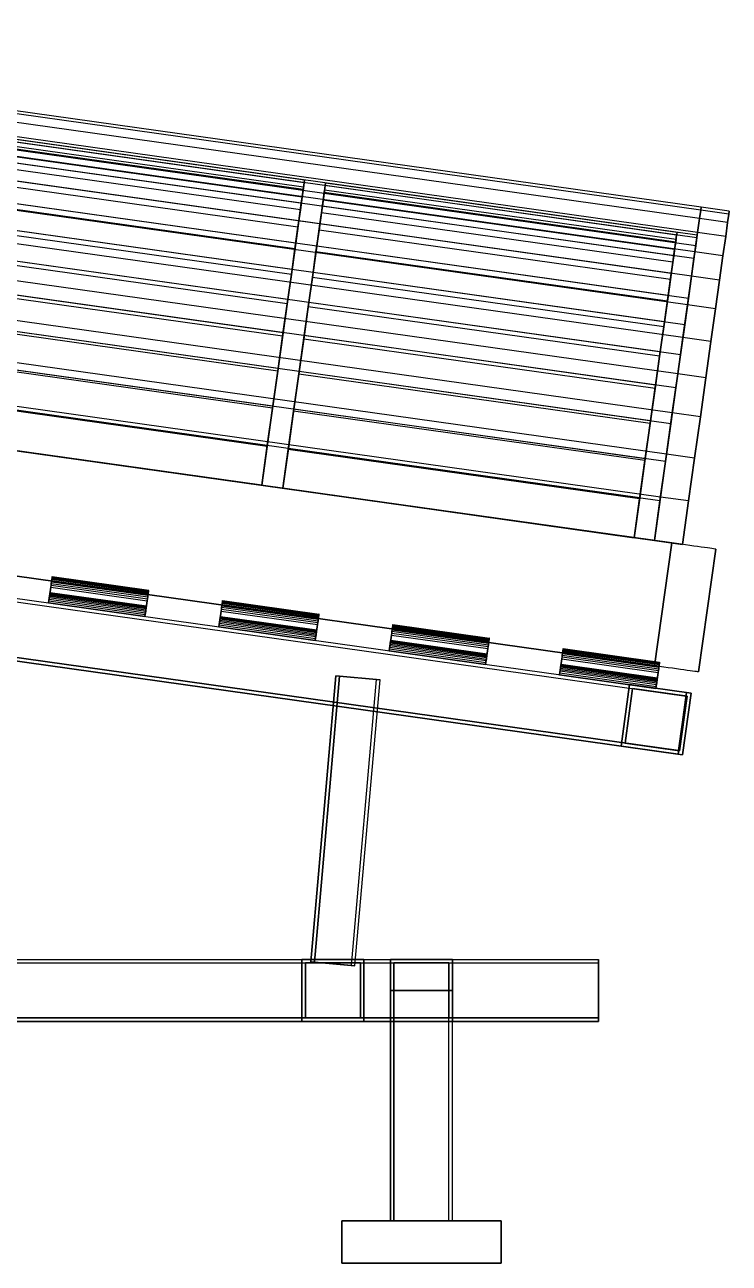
# Model space of a CAD drawing. Header units: millimetres. Extents: x -780 to 1354, y 6 to 1155.
# Drawn here: x 956 to 1354, y 6 to 705 of the extents above; entities that cross this region are included whole.
import ezdxf

# ---------------------------------------------------------------- set-up
doc = ezdxf.new("R2010")
doc.units = ezdxf.units.MM
for name, color, linetype in [('B01', 7, 'Continuous'), ('B02', 7, 'Continuous'), ('B12', 7, 'Continuous'), ('B220', 7, 'Continuous'), ('B221', 7, 'Continuous'), ('B320', 7, 'Continuous'), ('B321', 7, 'Continuous'), ('B64', 7, 'Continuous'), ('C3', 7, 'Continuous'), ('C31', 7, 'Continuous'), ('EH1', 7, 'Continuous'), ('EH2', 7, 'Continuous'), ('L010', 7, 'Continuous'), ('L011', 7, 'Continuous'), ('L021', 7, 'Continuous'), ('L1004', 7, 'Continuous'), ('L1005', 7, 'Continuous'), ('L1006', 7, 'Continuous'), ('L1007', 7, 'Continuous'), ('L200', 7, 'Continuous'), ('T10', 7, 'Continuous'), ('T11', 7, 'Continuous')]:
    doc.layers.add(name, color=color, linetype=linetype)

msp = doc.modelspace()

# ---------------------------------------------------------------- linework, layer by layer
at = {"layer": 'B01'}
for points in [[(-780, 177.5), (1280, 177.5)], [(-780, 177.5), (1280, 177.5)], [(-780, 175.5), (1280, 175.5)], [(-780, 175.5), (1280, 175.5)], [(1280, 177.5), (1280, 142.5)], [(1280, 177.5), (1280, 177.5)], [(1280, 142.5), (1280, 177.5)], [(1280, 175.5), (1280, 144.5)], [(1280, 175.5), (1280, 175.5)], [(1280, 144.5), (1280, 175.5)], [(-780, 144.5), (1280, 144.5)], [(1280, 144.5), (-780, 144.5)], [(1280, 142.5), (-780, 142.5)], [(-780, 142.5), (1280, 142.5)], [(1280, 144.5), (1280, 144.5)], [(1280, 142.5), (1280, 142.5)]]:
    msp.add_lwpolyline(points, dxfattribs=at)
at = {"layer": 'B02'}
for points in [[(-780, 177.5), (1280, 177.5)], [(-780, 177.5), (1280, 177.5)], [(-780, 175.5), (1280, 175.5)], [(-780, 175.5), (1280, 175.5)], [(1280, 177.5), (1280, 142.5)], [(1280, 177.5), (1280, 177.5)], [(1280, 142.5), (1280, 177.5)], [(1280, 175.5), (1280, 144.5)], [(1280, 175.5), (1280, 175.5)], [(1280, 144.5), (1280, 175.5)], [(-780, 144.5), (1280, 144.5)], [(1280, 144.5), (-780, 144.5)], [(1280, 142.5), (-780, 142.5)], [(-780, 142.5), (1280, 142.5)], [(1280, 144.5), (1280, 144.5)], [(1280, 142.5), (1280, 142.5)]]:
    msp.add_lwpolyline(points, dxfattribs=at)
at = {"layer": 'B12'}
for points in [[(1162.5, 177.5), (1162.5, 177.5)], [(1162.5, 142.5), (1162.5, 177.5)], [(1162.5, 177.5), (1162.5, 142.5)], [(1162.5, 177.5), (1197.5, 177.5)], [(1197.5, 177.5), (1162.5, 177.5)], [(1164.5, 175.5), (1164.5, 175.5)], [(1195.5, 175.5), (1164.5, 175.5)], [(1164.5, 175.5), (1195.5, 175.5)], [(1164.5, 175.5), (1164.5, 144.5)], [(1164.5, 144.5), (1164.5, 175.5)], [(1195.5, 175.5), (1195.5, 175.5)], [(1195.5, 144.5), (1195.5, 175.5)], [(1195.5, 175.5), (1195.5, 144.5)], [(1197.5, 177.5), (1197.5, 177.5)], [(1197.5, 177.5), (1197.5, 142.5)], [(1197.5, 142.5), (1197.5, 177.5)], [(1162.5, 142.5), (1162.5, 142.5)], [(1197.5, 142.5), (1162.5, 142.5)], [(1162.5, 142.5), (1197.5, 142.5)], [(1164.5, 144.5), (1164.5, 144.5)], [(1164.5, 144.5), (1195.5, 144.5)], [(1195.5, 144.5), (1164.5, 144.5)], [(1195.5, 144.5), (1195.5, 144.5)], [(1197.5, 142.5), (1197.5, 142.5)]]:
    msp.add_lwpolyline(points, dxfattribs=at)
at = {"layer": 'B220'}
for points in [[(1162.5, 160), (1162.5, 30)], [(1197.5, 160), (1162.5, 160)], [(1162.5, 30), (1162.5, 160)], [(1162.5, 160), (1197.5, 160)], [(1162.5, 160), (1162.5, 160)], [(1164.5, 30), (1164.5, 160)], [(1164.5, 160), (1164.5, 30)], [(1164.5, 160), (1164.5, 160)], [(1195.5, 160), (1164.5, 160)], [(1164.5, 160), (1195.5, 160)], [(1195.5, 30), (1195.5, 160)], [(1195.5, 30), (1195.5, 160)], [(1195.5, 160), (1195.5, 160)], [(1197.5, 30), (1197.5, 160)], [(1197.5, 30), (1197.5, 160)], [(1197.5, 160), (1197.5, 160)], [(1162.5, 30), (1197.5, 30)], [(1197.5, 30), (1162.5, 30)], [(1162.5, 30), (1162.5, 30)], [(1164.5, 30), (1164.5, 30)], [(1164.5, 30), (1195.5, 30)], [(1195.5, 30), (1164.5, 30)], [(1195.5, 30), (1195.5, 30)], [(1197.5, 30), (1197.5, 30)]]:
    msp.add_lwpolyline(points, dxfattribs=at)
at = {"layer": 'B221'}
for points in [[(1162.5, 160), (1162.5, 30)], [(1197.5, 160), (1162.5, 160)], [(1162.5, 30), (1162.5, 160)], [(1162.5, 160), (1197.5, 160)], [(1162.5, 160), (1162.5, 160)], [(1164.5, 30), (1164.5, 160)], [(1164.5, 160), (1164.5, 30)], [(1164.5, 160), (1164.5, 160)], [(1195.5, 160), (1164.5, 160)], [(1164.5, 160), (1195.5, 160)], [(1195.5, 30), (1195.5, 160)], [(1195.5, 30), (1195.5, 160)], [(1195.5, 160), (1195.5, 160)], [(1197.5, 30), (1197.5, 160)], [(1197.5, 30), (1197.5, 160)], [(1197.5, 160), (1197.5, 160)], [(1162.5, 30), (1197.5, 30)], [(1197.5, 30), (1162.5, 30)], [(1162.5, 30), (1162.5, 30)], [(1164.5, 30), (1164.5, 30)], [(1164.5, 30), (1195.5, 30)], [(1195.5, 30), (1164.5, 30)], [(1195.5, 30), (1195.5, 30)], [(1197.5, 30), (1197.5, 30)]]:
    msp.add_lwpolyline(points, dxfattribs=at)
at = {"layer": 'B320'}
for points in [[(1135, 6), (1135, 30)], [(1135, 30), (1135, 30)], [(1135, 30), (1135, 6)], [(1225, 30), (1135, 30)], [(1135, 30), (1225, 30)], [(1225, 30), (1225, 6)], [(1225, 30), (1225, 30)], [(1225, 6), (1225, 30)], [(1135, 6), (1135, 6)], [(1135, 6), (1225, 6)], [(1225, 6), (1135, 6)], [(1225, 6), (1225, 6)]]:
    msp.add_lwpolyline(points, dxfattribs=at)
at = {"layer": 'B321'}
for points in [[(1135, 6), (1135, 30)], [(1135, 30), (1135, 30)], [(1135, 30), (1135, 6)], [(1225, 30), (1135, 30)], [(1135, 30), (1225, 30)], [(1225, 30), (1225, 6)], [(1225, 30), (1225, 30)], [(1225, 6), (1225, 30)], [(1135, 6), (1135, 6)], [(1135, 6), (1225, 6)], [(1225, 6), (1135, 6)], [(1225, 6), (1225, 6)]]:
    msp.add_lwpolyline(points, dxfattribs=at)
at = {"layer": 'B64'}
for points in [[(1112.5, 177.5), (1112.5, 177.5)], [(1112.5, 142.5), (1112.5, 177.5)], [(1112.5, 177.5), (1112.5, 142.5)], [(1112.5, 177.5), (1147.5, 177.5)], [(1147.5, 177.5), (1112.5, 177.5)], [(1114.5, 175.5), (1114.5, 175.5)], [(1145.5, 175.5), (1114.5, 175.5)], [(1114.5, 175.5), (1145.5, 175.5)], [(1114.5, 175.5), (1114.5, 144.5)], [(1114.5, 144.5), (1114.5, 175.5)], [(1145.5, 175.5), (1145.5, 175.5)], [(1145.5, 144.5), (1145.5, 175.5)], [(1145.5, 175.5), (1145.5, 144.5)], [(1147.5, 177.5), (1147.5, 177.5)], [(1147.5, 177.5), (1147.5, 142.5)], [(1147.5, 142.5), (1147.5, 177.5)], [(1112.5, 142.5), (1112.5, 142.5)], [(1147.5, 142.5), (1112.5, 142.5)], [(1112.5, 142.5), (1147.5, 142.5)], [(1114.5, 144.5), (1114.5, 144.5)], [(1114.5, 144.5), (1145.5, 144.5)], [(1145.5, 144.5), (1114.5, 144.5)], [(1145.5, 144.5), (1145.5, 144.5)], [(1147.5, 142.5), (1147.5, 142.5)]]:
    msp.add_lwpolyline(points, dxfattribs=at)
at = {"layer": 'C3'}
for points in [[(1337.79, 600.49), (604.99, 703.48)], [(1337.79, 600.49), (604.99, 703.48)], [(1338.01, 602.1), (605.21, 705.09)], [(1337.11, 595.69), (604.31, 698.68)], [(1337.11, 595.69), (604.31, 698.68)], [(1335.58, 584.78), (602.78, 687.77)], [(1335.58, 584.78), (602.78, 687.77)], [(1335.79, 586.26), (602.99, 689.25)], [(1336, 587.78), (603.2, 690.77)], [(1336, 587.78), (603.2, 690.77)], [(1334.47, 576.89), (601.67, 679.88)], [(1334.47, 576.89), (601.67, 679.88)], [(1334.96, 580.39), (602.16, 683.37)], [(1334.96, 580.39), (602.16, 683.37)], [(1333.94, 573.14), (601.14, 676.13)], [(1333.94, 573.14), (601.14, 676.13)], [(1332.54, 563.17), (599.74, 666.16)], [(1332.54, 563.17), (599.74, 666.16)], [(1332.55, 563.22), (599.75, 666.21)], [(1332.55, 563.22), (599.75, 666.21)], [(1330.78, 550.65), (597.98, 653.64)], [(1330.78, 550.65), (597.98, 653.64)], [(1330.27, 546.99), (597.47, 649.98)], [(1330.27, 546.99), (597.47, 649.98)], [(1328.69, 535.79), (595.89, 638.78)], [(1328.69, 535.79), (595.89, 638.78)], [(1327.67, 528.49), (594.87, 631.48)], [(1327.67, 528.49), (594.87, 631.48)], [(1326.31, 518.84), (593.51, 621.83)], [(1326.31, 518.84), (593.51, 621.83)], [(1324.79, 508.03), (591.99, 611.01)], [(1324.79, 508.03), (591.99, 611.01)], [(1323.68, 500.1), (590.88, 603.09)], [(1323.68, 500.1), (590.88, 603.09)], [(1337.79, 600.49), (1338.01, 602.1)], [(1338.01, 602.1), (1337.79, 600.49)], [(1336, 587.78), (1337.11, 595.69)], [(1337.11, 595.69), (1336, 587.78)], [(1337.11, 595.69), (1337.79, 600.49)], [(1337.79, 600.49), (1337.11, 595.69)], [(1321.69, 485.95), (588.89, 588.94)], [(1321.69, 485.95), (588.89, 588.94)], [(1334.47, 576.89), (1336, 587.78)], [(1336, 587.78), (1334.47, 576.89)], [(1320.84, 479.89), (588.04, 582.88)], [(1320.84, 479.89), (588.04, 582.88)], [(1333.94, 573.14), (1334.96, 580.39)], [(1334.96, 580.39), (1333.94, 573.14)], [(1334.96, 580.39), (1335.58, 584.78)], [(1335.58, 584.78), (1334.96, 580.39)], [(1335.58, 584.78), (1335.79, 586.26)], [(1335.79, 586.26), (1335.58, 584.78)], [(1332.55, 563.22), (1334.47, 576.89)], [(1334.47, 576.89), (1332.55, 563.22)], [(1332.54, 563.17), (1333.94, 573.14)], [(1333.94, 573.14), (1332.54, 563.17)], [(1317.84, 458.55), (585.04, 561.54)], [(1317.84, 458.55), (585.04, 561.54)], [(1318.41, 462.65), (585.62, 565.64)], [(1318.41, 462.65), (585.62, 565.64)], [(1330.27, 546.99), (1332.55, 563.22)], [(1332.55, 563.22), (1330.27, 546.99)], [(1330.78, 550.65), (1332.54, 563.17)], [(1332.54, 563.17), (1330.78, 550.65)], [(1327.67, 528.49), (1330.27, 546.99)], [(1330.27, 546.99), (1327.67, 528.49)], [(1328.69, 535.79), (1330.78, 550.65)], [(1330.78, 550.65), (1328.69, 535.79)], [(1314.73, 436.44), (581.93, 539.43)], [(1314.73, 436.44), (581.93, 539.43)], [(1315.02, 438.51), (582.22, 541.5)], [(1315.02, 438.51), (582.22, 541.5)], [(1326.31, 518.84), (1328.69, 535.79)], [(1328.69, 535.79), (1326.31, 518.84)], [(1324.79, 508.03), (1327.67, 528.49)], [(1327.67, 528.49), (1324.79, 508.03)], [(1323.68, 500.1), (1326.31, 518.84)], [(1326.31, 518.84), (1323.68, 500.1)], [(578.77, 516.94), (1311.57, 413.95)], [(1311.57, 413.95), (578.77, 516.94)], [(1311.57, 413.95), (578.77, 516.94)], [(1311.57, 413.95), (578.77, 516.94)], [(1321.69, 485.95), (1324.79, 508.03)], [(1324.79, 508.03), (1321.69, 485.95)], [(1320.84, 479.89), (1323.68, 500.1)], [(1323.68, 500.1), (1320.84, 479.89)], [(1318.41, 462.65), (1321.69, 485.95)], [(1321.69, 485.95), (1318.41, 462.65)], [(1317.84, 458.55), (1320.84, 479.89)], [(1320.84, 479.89), (1317.84, 458.55)], [(1315.02, 438.51), (1318.41, 462.65)], [(1318.41, 462.65), (1315.02, 438.51)], [(1314.73, 436.44), (1317.84, 458.55)], [(1317.84, 458.55), (1314.73, 436.44)], [(1311.57, 413.95), (1315.02, 438.51)], [(1315.02, 438.51), (1311.57, 413.95)], [(1311.57, 413.95), (1314.73, 436.44)], [(1314.73, 436.44), (1311.57, 413.95)], [(1311.57, 413.95), (1311.57, 413.95)], [(1311.57, 413.95), (1311.57, 413.95)]]:
    msp.add_lwpolyline(points, dxfattribs=at)
at = {"layer": 'C31'}
for points in [[(1338.01, 602.1), (1337.79, 600.49)], [(1337.79, 600.49), (1338.01, 602.1)], [(1353.86, 599.88), (1338.01, 602.1)], [(1337.11, 595.69), (1336, 587.78)], [(1336, 587.78), (1337.11, 595.69)], [(1337.79, 600.49), (1337.11, 595.69)], [(1337.11, 595.69), (1337.79, 600.49)], [(1352.96, 593.46), (1337.11, 595.69)], [(1352.96, 593.46), (1337.11, 595.69)], [(1353.63, 598.27), (1337.79, 600.49)], [(1353.63, 598.27), (1337.79, 600.49)], [(1352.96, 593.46), (1353.63, 598.27)], [(1353.63, 598.27), (1352.96, 593.46)], [(1353.63, 598.27), (1353.86, 599.88)], [(1353.86, 599.88), (1353.63, 598.27)], [(1336, 587.78), (1334.47, 576.89)], [(1334.47, 576.89), (1336, 587.78)], [(1351.84, 585.55), (1336, 587.78)], [(1351.84, 585.55), (1336, 587.78)], [(1351.84, 585.55), (1352.96, 593.46)], [(1352.96, 593.46), (1351.84, 585.55)], [(1350.31, 574.67), (1351.84, 585.55)], [(1351.84, 585.55), (1350.31, 574.67)], [(1334.47, 576.89), (1332.55, 563.22)], [(1332.55, 563.22), (1334.47, 576.89)], [(1350.31, 574.67), (1334.47, 576.89)], [(1350.31, 574.67), (1334.47, 576.89)], [(1348.39, 560.99), (1350.31, 574.67)], [(1350.31, 574.67), (1348.39, 560.99)], [(1332.55, 563.22), (1330.27, 546.99)], [(1330.27, 546.99), (1332.55, 563.22)], [(1348.39, 560.99), (1332.55, 563.22)], [(1348.39, 560.99), (1332.55, 563.22)], [(1346.11, 544.77), (1348.39, 560.99)], [(1348.39, 560.99), (1346.11, 544.77)], [(1330.27, 546.99), (1327.67, 528.49)], [(1327.67, 528.49), (1330.27, 546.99)], [(1346.11, 544.77), (1330.27, 546.99)], [(1346.11, 544.77), (1330.27, 546.99)], [(1343.51, 526.26), (1346.11, 544.77)], [(1346.11, 544.77), (1343.51, 526.26)], [(1327.67, 528.49), (1324.79, 508.03)], [(1324.79, 508.03), (1327.67, 528.49)], [(1343.51, 526.26), (1327.67, 528.49)], [(1343.51, 526.26), (1327.67, 528.49)], [(1340.64, 505.8), (1343.51, 526.26)], [(1343.51, 526.26), (1340.64, 505.8)], [(1324.79, 508.03), (1321.69, 485.95)], [(1321.69, 485.95), (1324.79, 508.03)], [(1340.64, 505.8), (1324.79, 508.03)], [(1340.64, 505.8), (1324.79, 508.03)], [(1337.53, 483.73), (1340.64, 505.8)], [(1340.64, 505.8), (1337.53, 483.73)], [(1321.69, 485.95), (1318.41, 462.65)], [(1318.41, 462.65), (1321.69, 485.95)], [(1337.53, 483.73), (1321.69, 485.95)], [(1337.53, 483.73), (1321.69, 485.95)], [(1334.26, 460.42), (1337.53, 483.73)], [(1337.53, 483.73), (1334.26, 460.42)], [(1318.41, 462.65), (1315.02, 438.51)], [(1315.02, 438.51), (1318.41, 462.65)], [(1334.26, 460.42), (1318.41, 462.65)], [(1334.26, 460.42), (1318.41, 462.65)], [(1330.87, 436.28), (1334.26, 460.42)], [(1334.26, 460.42), (1330.87, 436.28)], [(1315.02, 438.51), (1311.57, 413.95)], [(1311.57, 413.95), (1315.02, 438.51)], [(1330.87, 436.28), (1315.02, 438.51)], [(1330.87, 436.28), (1315.02, 438.51)], [(1327.41, 411.72), (1330.87, 436.28)], [(1330.87, 436.28), (1327.41, 411.72)], [(1311.57, 413.95), (1327.41, 411.72)], [(1327.41, 411.72), (1311.57, 413.95)], [(1311.57, 413.95), (1311.57, 413.95)], [(1327.41, 411.72), (1327.41, 411.72)]]:
    msp.add_lwpolyline(points, dxfattribs=at)
at = {"layer": 'EH1'}
for points in [[(1113.81, 615.95), (617.63, 685.68)], [(1113.81, 615.95), (617.63, 685.68)], [(1114.01, 617.43), (617.84, 687.16)], [(1113.19, 611.55), (617.02, 681.29)], [(1113.19, 611.55), (617.02, 681.29)], [(1113.25, 612.02), (617.08, 681.76)], [(1113.25, 612.02), (617.08, 681.76)], [(1113.46, 613.46), (617.28, 683.2)], [(1112.17, 604.31), (616, 674.04)], [(1112.17, 604.31), (616, 674.04)], [(1112.65, 607.73), (616.48, 677.46)], [(1112.65, 607.73), (616.48, 677.46)], [(1111.66, 600.65), (615.48, 670.38)], [(1111.66, 600.65), (615.48, 670.38)], [(1110.29, 590.91), (614.12, 660.64)], [(1110.29, 590.91), (614.12, 660.64)], [(1110.77, 594.34), (614.6, 664.07)], [(1110.77, 594.34), (614.6, 664.07)], [(1109.01, 581.82), (612.84, 651.55)], [(1109.01, 581.82), (612.84, 651.55)], [(1108.57, 578.68), (612.4, 648.41)], [(1108.57, 578.68), (612.4, 648.41)], [(1106.92, 566.96), (610.75, 636.69)], [(1106.92, 566.96), (610.75, 636.69)], [(1106.53, 564.16), (610.36, 633.89)], [(1106.53, 564.16), (610.36, 633.89)], [(1104.2, 547.6), (608.03, 617.33)], [(1104.2, 547.6), (608.03, 617.33)], [(1104.54, 550.01), (608.37, 619.75)], [(1104.54, 550.01), (608.37, 619.75)], [(1113.19, 611.55), (1113.81, 615.95)], [(1113.81, 615.95), (1113.19, 611.55)], [(1113.81, 615.95), (1114.01, 617.43)], [(1114.01, 617.43), (1113.81, 615.95)], [(1112.17, 604.31), (1113.19, 611.55)], [(1113.19, 611.55), (1112.17, 604.31)], [(1112.65, 607.73), (1113.25, 612.02)], [(1113.25, 612.02), (1112.65, 607.73)], [(1113.25, 612.02), (1113.46, 613.46)], [(1113.46, 613.46), (1113.25, 612.02)], [(1110.77, 594.34), (1112.17, 604.31)], [(1112.17, 604.31), (1110.77, 594.34)], [(1111.66, 600.65), (1112.65, 607.73)], [(1112.65, 607.73), (1111.66, 600.65)], [(1101.63, 529.29), (605.46, 599.02)], [(1101.63, 529.29), (605.46, 599.02)], [(1101.91, 531.27), (605.73, 601)], [(1101.91, 531.27), (605.73, 601)], [(1109.01, 581.82), (1110.77, 594.34)], [(1110.77, 594.34), (1109.01, 581.82)], [(1110.29, 590.91), (1111.66, 600.65)], [(1111.66, 600.65), (1110.29, 590.91)], [(1108.57, 578.68), (1110.29, 590.91)], [(1110.29, 590.91), (1108.57, 578.68)], [(1099.06, 511.06), (602.89, 580.79)], [(1099.06, 511.06), (602.89, 580.79)], [(1106.92, 566.96), (1109.01, 581.82)], [(1109.01, 581.82), (1106.92, 566.96)], [(1098.85, 509.54), (602.68, 579.27)], [(1098.85, 509.54), (602.68, 579.27)], [(1106.53, 564.16), (1108.57, 578.68)], [(1108.57, 578.68), (1106.53, 564.16)], [(1104.54, 550.01), (1106.92, 566.96)], [(1106.92, 566.96), (1104.54, 550.01)], [(1096.06, 489.72), (599.89, 559.45)], [(1096.06, 489.72), (599.89, 559.45)], [(1104.2, 547.6), (1106.53, 564.16)], [(1106.53, 564.16), (1104.2, 547.6)], [(1095.92, 488.69), (599.75, 558.42)], [(1095.92, 488.69), (599.75, 558.42)], [(1101.63, 529.29), (1104.2, 547.6)], [(1104.2, 547.6), (1101.63, 529.29)], [(1101.91, 531.27), (1104.54, 550.01)], [(1104.54, 550.01), (1101.91, 531.27)], [(1092.89, 467.09), (596.71, 536.83)], [(1092.89, 467.09), (596.71, 536.83)], [(1092.96, 467.61), (596.79, 537.34)], [(1092.96, 467.61), (596.79, 537.34)], [(1098.85, 509.54), (1101.63, 529.29)], [(1101.63, 529.29), (1098.85, 509.54)], [(1099.06, 511.06), (1101.91, 531.27)], [(1101.91, 531.27), (1099.06, 511.06)], [(593.63, 514.85), (1089.8, 445.12)], [(1089.8, 445.12), (593.63, 514.85)], [(1089.8, 445.12), (593.63, 514.85)], [(1089.8, 445.12), (593.63, 514.85)], [(1096.06, 489.72), (1099.06, 511.06)], [(1099.06, 511.06), (1096.06, 489.72)], [(1095.92, 488.69), (1098.85, 509.54)], [(1098.85, 509.54), (1095.92, 488.69)], [(1092.96, 467.61), (1096.06, 489.72)], [(1096.06, 489.72), (1092.96, 467.61)], [(1092.89, 467.09), (1095.92, 488.69)], [(1095.92, 488.69), (1092.89, 467.09)], [(1089.8, 445.12), (1092.96, 467.61)], [(1092.96, 467.61), (1089.8, 445.12)], [(1089.8, 445.12), (1092.89, 467.09)], [(1092.89, 467.09), (1089.8, 445.12)], [(1089.8, 445.12), (1089.8, 445.12)], [(1089.8, 445.12), (1089.8, 445.12)]]:
    msp.add_lwpolyline(points, dxfattribs=at)
at = {"layer": 'EH2'}
for points in [[(1125.9, 615.76), (1125.69, 614.28)], [(1125.69, 614.28), (1125.9, 615.76)], [(1324.37, 587.86), (1125.9, 615.76)], [(1125.07, 609.88), (1124.05, 602.64)], [(1124.05, 602.64), (1125.07, 609.88)], [(1125.14, 610.35), (1124.53, 606.06)], [(1124.53, 606.06), (1125.14, 610.35)], [(1125.69, 614.28), (1125.07, 609.88)], [(1125.07, 609.88), (1125.69, 614.28)], [(1323.54, 581.99), (1125.07, 609.88)], [(1323.54, 581.99), (1125.07, 609.88)], [(1125.34, 611.79), (1125.14, 610.35)], [(1125.14, 610.35), (1125.34, 611.79)], [(1323.61, 582.46), (1125.14, 610.35)], [(1323.61, 582.46), (1125.14, 610.35)], [(1323.81, 583.9), (1125.34, 611.79)], [(1324.16, 586.39), (1125.69, 614.28)], [(1324.16, 586.39), (1125.69, 614.28)], [(1124.05, 602.64), (1122.65, 592.67)], [(1122.65, 592.67), (1124.05, 602.64)], [(1124.53, 606.06), (1123.54, 598.98)], [(1123.54, 598.98), (1124.53, 606.06)], [(1322.52, 574.75), (1124.05, 602.64)], [(1322.52, 574.75), (1124.05, 602.64)], [(1323, 578.17), (1124.53, 606.06)], [(1323, 578.17), (1124.53, 606.06)], [(1123.54, 598.98), (1122.17, 589.24)], [(1122.17, 589.24), (1123.54, 598.98)], [(1322.01, 571.09), (1123.54, 598.98)], [(1322.01, 571.09), (1123.54, 598.98)], [(1122.17, 589.24), (1120.45, 577.01)], [(1120.45, 577.01), (1122.17, 589.24)], [(1122.65, 592.67), (1120.89, 580.15)], [(1120.89, 580.15), (1122.65, 592.67)], [(1320.64, 561.35), (1122.17, 589.24)], [(1320.64, 561.35), (1122.17, 589.24)], [(1321.12, 564.78), (1122.65, 592.67)], [(1321.12, 564.78), (1122.65, 592.67)], [(1324.16, 586.39), (1324.37, 587.86)], [(1324.37, 587.86), (1324.16, 586.39)], [(1322.52, 574.75), (1323.54, 581.99)], [(1323.54, 581.99), (1322.52, 574.75)], [(1323, 578.17), (1323.61, 582.46)], [(1323.61, 582.46), (1323, 578.17)], [(1323.54, 581.99), (1324.16, 586.39)], [(1324.16, 586.39), (1323.54, 581.99)], [(1323.61, 582.46), (1323.81, 583.9)], [(1323.81, 583.9), (1323.61, 582.46)], [(1120.45, 577.01), (1118.41, 562.49)], [(1118.41, 562.49), (1120.45, 577.01)], [(1120.89, 580.15), (1118.8, 565.29)], [(1118.8, 565.29), (1120.89, 580.15)], [(1318.92, 549.11), (1120.45, 577.01)], [(1318.92, 549.11), (1120.45, 577.01)], [(1319.36, 552.26), (1120.89, 580.15)], [(1319.36, 552.26), (1120.89, 580.15)], [(1321.12, 564.78), (1322.52, 574.75)], [(1322.52, 574.75), (1321.12, 564.78)], [(1322.01, 571.09), (1323, 578.17)], [(1323, 578.17), (1322.01, 571.09)], [(1320.64, 561.35), (1322.01, 571.09)], [(1322.01, 571.09), (1320.64, 561.35)], [(1118.41, 562.49), (1116.08, 545.93)], [(1116.08, 545.93), (1118.41, 562.49)], [(1118.8, 565.29), (1116.42, 548.34)], [(1116.42, 548.34), (1118.8, 565.29)], [(1316.88, 534.59), (1118.41, 562.49)], [(1316.88, 534.59), (1118.41, 562.49)], [(1317.27, 537.4), (1118.8, 565.29)], [(1317.27, 537.4), (1118.8, 565.29)], [(1318.92, 549.11), (1320.64, 561.35)], [(1320.64, 561.35), (1318.92, 549.11)], [(1319.36, 552.26), (1321.12, 564.78)], [(1321.12, 564.78), (1319.36, 552.26)], [(1116.08, 545.93), (1113.51, 527.62)], [(1113.51, 527.62), (1116.08, 545.93)], [(1116.42, 548.34), (1113.79, 529.6)], [(1113.79, 529.6), (1116.42, 548.34)], [(1314.55, 518.04), (1116.08, 545.93)], [(1314.55, 518.04), (1116.08, 545.93)], [(1314.89, 520.45), (1116.42, 548.34)], [(1314.89, 520.45), (1116.42, 548.34)], [(1316.88, 534.59), (1318.92, 549.11)], [(1318.92, 549.11), (1316.88, 534.59)], [(1317.27, 537.4), (1319.36, 552.26)], [(1319.36, 552.26), (1317.27, 537.4)], [(1314.55, 518.04), (1316.88, 534.59)], [(1316.88, 534.59), (1314.55, 518.04)], [(1314.89, 520.45), (1317.27, 537.4)], [(1317.27, 537.4), (1314.89, 520.45)], [(1113.51, 527.62), (1110.73, 507.87)], [(1110.73, 507.87), (1113.51, 527.62)], [(1113.79, 529.6), (1110.95, 509.39)], [(1110.95, 509.39), (1113.79, 529.6)], [(1311.98, 499.73), (1113.51, 527.62)], [(1311.98, 499.73), (1113.51, 527.62)], [(1312.26, 501.71), (1113.79, 529.6)], [(1312.26, 501.71), (1113.79, 529.6)], [(1311.98, 499.73), (1314.55, 518.04)], [(1314.55, 518.04), (1311.98, 499.73)], [(1312.26, 501.71), (1314.89, 520.45)], [(1314.89, 520.45), (1312.26, 501.71)], [(1110.73, 507.87), (1107.8, 487.02)], [(1107.8, 487.02), (1110.73, 507.87)], [(1110.95, 509.39), (1107.95, 488.05)], [(1107.95, 488.05), (1110.95, 509.39)], [(1309.2, 479.98), (1110.73, 507.87)], [(1309.2, 479.98), (1110.73, 507.87)], [(1309.42, 481.5), (1110.95, 509.39)], [(1309.42, 481.5), (1110.95, 509.39)], [(1309.2, 479.98), (1311.98, 499.73)], [(1311.98, 499.73), (1309.2, 479.98)], [(1309.42, 481.5), (1312.26, 501.71)], [(1312.26, 501.71), (1309.42, 481.5)], [(1107.8, 487.02), (1104.77, 465.42)], [(1104.77, 465.42), (1107.8, 487.02)], [(1107.95, 488.05), (1104.84, 465.94)], [(1104.84, 465.94), (1107.95, 488.05)], [(1306.27, 459.13), (1107.8, 487.02)], [(1306.27, 459.13), (1107.8, 487.02)], [(1306.42, 460.15), (1107.95, 488.05)], [(1306.42, 460.15), (1107.95, 488.05)], [(1306.27, 459.13), (1309.2, 479.98)], [(1309.2, 479.98), (1306.27, 459.13)], [(1306.42, 460.15), (1309.42, 481.5)], [(1309.42, 481.5), (1306.42, 460.15)], [(1104.84, 465.94), (1101.68, 443.45)], [(1101.68, 443.45), (1104.84, 465.94)], [(1104.77, 465.42), (1101.68, 443.45)], [(1101.68, 443.45), (1104.77, 465.42)], [(1303.24, 437.53), (1104.77, 465.42)], [(1303.24, 437.53), (1104.77, 465.42)], [(1303.31, 438.05), (1104.84, 465.94)], [(1303.31, 438.05), (1104.84, 465.94)], [(1303.24, 437.53), (1306.27, 459.13)], [(1306.27, 459.13), (1303.24, 437.53)], [(1303.31, 438.05), (1306.42, 460.15)], [(1306.42, 460.15), (1303.31, 438.05)], [(1101.68, 443.45), (1300.15, 415.56)], [(1300.15, 415.56), (1101.68, 443.45)], [(1300.15, 415.56), (1101.68, 443.45)], [(1101.68, 443.45), (1101.68, 443.45)], [(1300.15, 415.56), (1101.68, 443.45)], [(1101.68, 443.45), (1101.68, 443.45)], [(1300.15, 415.56), (1303.31, 438.05)], [(1303.31, 438.05), (1300.15, 415.56)], [(1300.15, 415.56), (1303.24, 437.53)], [(1303.24, 437.53), (1300.15, 415.56)], [(1300.15, 415.56), (1300.15, 415.56)], [(1300.15, 415.56), (1300.15, 415.56)]]:
    msp.add_lwpolyline(points, dxfattribs=at)
at = {"layer": 'L010'}
for points in [[(567.29, 435.24), (1329.8, 328.08)], [(567.29, 435.24), (1329.8, 328.08)], [(567.01, 433.26), (1329.52, 326.1)], [(567.01, 433.26), (1329.52, 326.1)], [(1324.92, 293.42), (562.42, 400.58)], [(562.42, 400.58), (1324.92, 293.42)], [(562.7, 402.56), (1325.2, 295.4)], [(1325.2, 295.4), (562.7, 402.56)], [(1329.8, 328.08), (1324.92, 293.42)], [(1324.92, 293.42), (1329.8, 328.08)], [(1329.52, 326.1), (1325.2, 295.4)], [(1325.2, 295.4), (1329.52, 326.1)], [(1329.52, 326.1), (1329.52, 326.1)], [(1329.8, 328.08), (1329.8, 328.08)], [(1325.2, 295.4), (1325.2, 295.4)], [(1324.92, 293.42), (1324.92, 293.42)]]:
    msp.add_lwpolyline(points, dxfattribs=at)
at = {"layer": 'L011'}
for points in [[(567.29, 435.24), (1329.8, 328.08)], [(567.29, 435.24), (1329.8, 328.08)], [(567.01, 433.26), (1329.52, 326.1)], [(567.01, 433.26), (1329.52, 326.1)], [(1324.92, 293.42), (562.42, 400.58)], [(562.42, 400.58), (1324.92, 293.42)], [(562.7, 402.56), (1325.2, 295.4)], [(1325.2, 295.4), (562.7, 402.56)], [(1329.8, 328.08), (1324.92, 293.42)], [(1324.92, 293.42), (1329.8, 328.08)], [(1329.52, 326.1), (1325.2, 295.4)], [(1325.2, 295.4), (1329.52, 326.1)], [(1329.52, 326.1), (1329.52, 326.1)], [(1329.8, 328.08), (1329.8, 328.08)], [(1325.2, 295.4), (1325.2, 295.4)], [(1324.92, 293.42), (1324.92, 293.42)]]:
    msp.add_lwpolyline(points, dxfattribs=at)
at = {"layer": 'L021'}
for points in [[(1292.74, 297.94), (1297.61, 332.6)], [(1297.61, 332.6), (1292.74, 297.94)], [(1299.31, 330.34), (1295, 299.64)], [(1295, 299.64), (1299.31, 330.34)], [(1297.61, 332.6), (1297.61, 332.6)], [(1297.61, 332.6), (1332.27, 327.73)], [(1332.27, 327.73), (1297.61, 332.6)], [(1299.31, 330.34), (1299.31, 330.34)], [(1330.01, 326.03), (1299.31, 330.34)], [(1299.31, 330.34), (1330.01, 326.03)], [(1325.7, 295.33), (1330.01, 326.03)], [(1330.01, 326.03), (1325.7, 295.33)], [(1332.27, 327.73), (1327.4, 293.07)], [(1327.4, 293.07), (1332.27, 327.73)], [(1330.01, 326.03), (1330.01, 326.03)], [(1332.27, 327.73), (1332.27, 327.73)], [(1292.74, 297.94), (1292.74, 297.94)], [(1327.4, 293.07), (1292.74, 297.94)], [(1292.74, 297.94), (1327.4, 293.07)], [(1295, 299.64), (1295, 299.64)], [(1295, 299.64), (1325.7, 295.33)], [(1325.7, 295.33), (1295, 299.64)], [(1325.7, 295.33), (1325.7, 295.33)], [(1327.4, 293.07), (1327.4, 293.07)]]:
    msp.add_lwpolyline(points, dxfattribs=at)
at = {"layer": 'L1004'}
for points in [[(971.2, 391.44), (971.29, 392.1)], [(971.29, 392.1), (971.2, 391.44)], [(971.29, 392.1), (971.36, 392.63)], [(971.36, 392.63), (971.29, 392.1)], [(971.29, 392.1), (1025.75, 384.44)], [(971.29, 392.1), (1025.75, 384.44)], [(971.36, 392.63), (971.42, 393.05)], [(971.42, 393.05), (971.36, 392.63)], [(971.36, 392.63), (1025.83, 384.98)], [(971.36, 392.63), (1025.83, 384.98)], [(971.42, 393.05), (971.46, 393.34)], [(971.46, 393.34), (971.42, 393.05)], [(971.42, 393.05), (1025.89, 385.39)], [(971.42, 393.05), (1025.89, 385.39)], [(971.46, 393.34), (971.49, 393.52)], [(971.49, 393.52), (971.46, 393.34)], [(971.46, 393.34), (1025.93, 385.69)], [(971.46, 393.34), (1025.93, 385.69)], [(971.49, 393.52), (971.5, 393.58)], [(971.5, 393.58), (971.49, 393.52)], [(971.49, 393.52), (1025.95, 385.87)], [(971.49, 393.52), (1025.95, 385.87)], [(971.5, 393.58), (1025.96, 385.93)], [(969.41, 378.73), (970.66, 387.64)], [(970.66, 387.64), (969.41, 378.73)], [(970.21, 384.43), (970.24, 384.61)], [(970.24, 384.61), (970.21, 384.43)], [(970.24, 384.67), (1024.71, 377.01)], [(970.24, 384.61), (970.24, 384.67)], [(970.24, 384.67), (970.24, 384.61)], [(970.24, 384.61), (1024.7, 376.96)], [(970.24, 384.61), (1024.7, 376.96)], [(970.66, 387.64), (970.82, 388.77)], [(970.82, 388.77), (970.66, 387.64)], [(970.66, 387.64), (1025.13, 379.99)], [(970.66, 387.64), (1025.13, 379.99)], [(970.82, 388.77), (970.96, 389.78)], [(970.96, 389.78), (970.82, 388.77)], [(970.82, 388.77), (1025.29, 381.11)], [(970.82, 388.77), (1025.29, 381.11)], [(970.96, 389.78), (971.09, 390.67)], [(971.09, 390.67), (970.96, 389.78)], [(970.96, 389.78), (1025.43, 382.12)], [(970.96, 389.78), (1025.43, 382.12)], [(971.09, 390.67), (971.2, 391.44)], [(971.2, 391.44), (971.09, 390.67)], [(971.09, 390.67), (1025.55, 383.02)], [(971.09, 390.67), (1025.55, 383.02)], [(971.2, 391.44), (1025.66, 383.79)], [(971.2, 391.44), (1025.66, 383.79)], [(1025.83, 384.98), (1025.75, 384.44)], [(1025.75, 384.44), (1025.83, 384.98)], [(1025.89, 385.39), (1025.83, 384.98)], [(1025.83, 384.98), (1025.89, 385.39)], [(1025.93, 385.69), (1025.89, 385.39)], [(1025.89, 385.39), (1025.93, 385.69)], [(1025.95, 385.87), (1025.93, 385.69)], [(1025.93, 385.69), (1025.95, 385.87)], [(1025.96, 385.93), (1025.95, 385.87)], [(1025.95, 385.87), (1025.96, 385.93)], [(969.41, 378.73), (969.57, 379.86)], [(969.57, 379.86), (969.41, 378.73)], [(1023.87, 371.07), (969.41, 378.73)], [(969.41, 378.73), (1023.87, 371.07)], [(969.57, 379.86), (969.71, 380.87)], [(969.71, 380.87), (969.57, 379.86)], [(969.57, 379.86), (1024.03, 372.2)], [(969.57, 379.86), (1024.03, 372.2)], [(969.71, 380.87), (969.83, 381.76)], [(969.83, 381.76), (969.71, 380.87)], [(969.71, 380.87), (1024.17, 373.21)], [(969.71, 380.87), (1024.17, 373.21)], [(969.83, 381.76), (969.94, 382.53)], [(969.94, 382.53), (969.83, 381.76)], [(969.83, 381.76), (1024.3, 374.1)], [(969.83, 381.76), (1024.3, 374.1)], [(969.94, 382.53), (970.04, 383.18)], [(970.04, 383.18), (969.94, 382.53)], [(969.94, 382.53), (1024.41, 374.88)], [(969.94, 382.53), (1024.41, 374.88)], [(970.04, 383.18), (970.11, 383.72)], [(970.11, 383.72), (970.04, 383.18)], [(970.04, 383.18), (1024.5, 375.53)], [(970.04, 383.18), (1024.5, 375.53)], [(970.11, 383.72), (970.17, 384.13)], [(970.17, 384.13), (970.11, 383.72)], [(970.11, 383.72), (1024.58, 376.06)], [(970.11, 383.72), (1024.58, 376.06)], [(970.17, 384.13), (970.21, 384.43)], [(970.21, 384.43), (970.17, 384.13)], [(970.17, 384.13), (1024.63, 376.48)], [(970.17, 384.13), (1024.63, 376.48)], [(970.21, 384.43), (1024.68, 376.78)], [(970.21, 384.43), (1024.68, 376.78)], [(1025.13, 379.99), (1023.87, 371.07)], [(1023.87, 371.07), (1025.13, 379.99)], [(1025.29, 381.11), (1025.13, 379.99)], [(1025.13, 379.99), (1025.29, 381.11)], [(1025.43, 382.12), (1025.29, 381.11)], [(1025.29, 381.11), (1025.43, 382.12)], [(1025.55, 383.02), (1025.43, 382.12)], [(1025.43, 382.12), (1025.55, 383.02)], [(1025.66, 383.79), (1025.55, 383.02)], [(1025.55, 383.02), (1025.66, 383.79)], [(1025.75, 384.44), (1025.66, 383.79)], [(1025.66, 383.79), (1025.75, 384.44)], [(1024.03, 372.2), (1023.87, 371.07)], [(1023.87, 371.07), (1024.03, 372.2)], [(1024.17, 373.21), (1024.03, 372.2)], [(1024.03, 372.2), (1024.17, 373.21)], [(1024.3, 374.1), (1024.17, 373.21)], [(1024.17, 373.21), (1024.3, 374.1)], [(1024.41, 374.88), (1024.3, 374.1)], [(1024.3, 374.1), (1024.41, 374.88)], [(1024.5, 375.53), (1024.41, 374.88)], [(1024.41, 374.88), (1024.5, 375.53)], [(1024.58, 376.06), (1024.5, 375.53)], [(1024.5, 375.53), (1024.58, 376.06)], [(1024.63, 376.48), (1024.58, 376.06)], [(1024.58, 376.06), (1024.63, 376.48)], [(1024.68, 376.78), (1024.63, 376.48)], [(1024.63, 376.48), (1024.68, 376.78)], [(1024.7, 376.96), (1024.68, 376.78)], [(1024.68, 376.78), (1024.7, 376.96)], [(1024.71, 377.01), (1024.7, 376.96)], [(1024.7, 376.96), (1024.71, 377.01)]]:
    msp.add_lwpolyline(points, dxfattribs=at)
at = {"layer": 'L1005'}
for points in [[(1067.29, 377.15), (1067.39, 377.92)], [(1067.39, 377.92), (1067.29, 377.15)], [(1067.39, 377.92), (1067.49, 378.58)], [(1067.49, 378.58), (1067.39, 377.92)], [(1067.39, 377.92), (1121.86, 370.27)], [(1067.39, 377.92), (1121.86, 370.27)], [(1067.49, 378.58), (1067.56, 379.11)], [(1067.56, 379.11), (1067.49, 378.58)], [(1067.49, 378.58), (1121.95, 370.92)], [(1067.49, 378.58), (1121.95, 370.92)], [(1067.56, 379.11), (1067.62, 379.53)], [(1067.62, 379.53), (1067.56, 379.11)], [(1067.56, 379.11), (1122.03, 371.46)], [(1067.56, 379.11), (1122.03, 371.46)], [(1067.62, 379.53), (1067.66, 379.82)], [(1067.66, 379.82), (1067.62, 379.53)], [(1067.62, 379.53), (1122.08, 371.87)], [(1067.62, 379.53), (1122.08, 371.87)], [(1067.66, 379.82), (1067.69, 380)], [(1067.69, 380), (1067.66, 379.82)], [(1067.66, 379.82), (1122.13, 372.17)], [(1067.66, 379.82), (1122.13, 372.17)], [(1067.69, 380.06), (1122.16, 372.41)], [(1067.69, 380), (1067.69, 380.06)], [(1067.69, 380.06), (1067.69, 380)], [(1067.69, 380), (1122.15, 372.35)], [(1067.69, 380), (1122.15, 372.35)], [(1065.61, 365.21), (1066.86, 374.12)], [(1066.86, 374.12), (1065.61, 365.21)], [(1066.31, 370.2), (1066.37, 370.62)], [(1066.37, 370.62), (1066.31, 370.2)], [(1066.37, 370.62), (1066.41, 370.91)], [(1066.41, 370.91), (1066.37, 370.62)], [(1066.37, 370.62), (1120.83, 362.96)], [(1066.37, 370.62), (1120.83, 362.96)], [(1066.41, 370.91), (1066.43, 371.09)], [(1066.43, 371.09), (1066.41, 370.91)], [(1066.41, 370.91), (1120.87, 363.26)], [(1066.41, 370.91), (1120.87, 363.26)], [(1066.43, 371.09), (1066.44, 371.15)], [(1066.44, 371.15), (1066.43, 371.09)], [(1066.43, 371.09), (1120.9, 363.44)], [(1066.43, 371.09), (1120.9, 363.44)], [(1066.44, 371.15), (1120.91, 363.5)], [(1066.86, 374.12), (1067.02, 375.25)], [(1067.02, 375.25), (1066.86, 374.12)], [(1066.86, 374.12), (1121.32, 366.47)], [(1066.86, 374.12), (1121.32, 366.47)], [(1067.02, 375.25), (1067.16, 376.26)], [(1067.16, 376.26), (1067.02, 375.25)], [(1067.02, 375.25), (1121.48, 367.59)], [(1067.02, 375.25), (1121.48, 367.59)], [(1067.16, 376.26), (1067.29, 377.15)], [(1067.29, 377.15), (1067.16, 376.26)], [(1067.16, 376.26), (1121.62, 368.61)], [(1067.16, 376.26), (1121.62, 368.61)], [(1067.29, 377.15), (1121.75, 369.5)], [(1067.29, 377.15), (1121.75, 369.5)], [(1121.95, 370.92), (1121.86, 370.27)], [(1121.86, 370.27), (1121.95, 370.92)], [(1122.03, 371.46), (1121.95, 370.92)], [(1121.95, 370.92), (1122.03, 371.46)], [(1122.08, 371.87), (1122.03, 371.46)], [(1122.03, 371.46), (1122.08, 371.87)], [(1122.13, 372.17), (1122.08, 371.87)], [(1122.08, 371.87), (1122.13, 372.17)], [(1122.15, 372.35), (1122.13, 372.17)], [(1122.13, 372.17), (1122.15, 372.35)], [(1122.16, 372.41), (1122.15, 372.35)], [(1122.15, 372.35), (1122.16, 372.41)], [(1065.61, 365.21), (1065.77, 366.34)], [(1065.77, 366.34), (1065.61, 365.21)], [(1120.07, 357.55), (1065.61, 365.21)], [(1065.61, 365.21), (1120.07, 357.55)], [(1065.77, 366.34), (1065.91, 367.35)], [(1065.91, 367.35), (1065.77, 366.34)], [(1065.77, 366.34), (1120.23, 358.68)], [(1065.77, 366.34), (1120.23, 358.68)], [(1065.91, 367.35), (1066.03, 368.24)], [(1066.03, 368.24), (1065.91, 367.35)], [(1065.91, 367.35), (1120.37, 359.69)], [(1065.91, 367.35), (1120.37, 359.69)], [(1066.03, 368.24), (1066.14, 369.01)], [(1066.14, 369.01), (1066.03, 368.24)], [(1066.03, 368.24), (1120.5, 360.58)], [(1066.03, 368.24), (1120.5, 360.58)], [(1066.14, 369.01), (1066.23, 369.66)], [(1066.23, 369.66), (1066.14, 369.01)], [(1066.14, 369.01), (1120.61, 361.36)], [(1066.14, 369.01), (1120.61, 361.36)], [(1066.23, 369.66), (1066.31, 370.2)], [(1066.31, 370.2), (1066.23, 369.66)], [(1066.23, 369.66), (1120.7, 362.01)], [(1066.23, 369.66), (1120.7, 362.01)], [(1066.31, 370.2), (1120.77, 362.54)], [(1066.31, 370.2), (1120.77, 362.54)], [(1121.32, 366.47), (1120.07, 357.55)], [(1120.07, 357.55), (1121.32, 366.47)], [(1121.48, 367.59), (1121.32, 366.47)], [(1121.32, 366.47), (1121.48, 367.59)], [(1121.62, 368.61), (1121.48, 367.59)], [(1121.48, 367.59), (1121.62, 368.61)], [(1121.75, 369.5), (1121.62, 368.61)], [(1121.62, 368.61), (1121.75, 369.5)], [(1121.86, 370.27), (1121.75, 369.5)], [(1121.75, 369.5), (1121.86, 370.27)], [(1120.23, 358.68), (1120.07, 357.55)], [(1120.07, 357.55), (1120.23, 358.68)], [(1120.37, 359.69), (1120.23, 358.68)], [(1120.23, 358.68), (1120.37, 359.69)], [(1120.5, 360.58), (1120.37, 359.69)], [(1120.37, 359.69), (1120.5, 360.58)], [(1120.61, 361.36), (1120.5, 360.58)], [(1120.5, 360.58), (1120.61, 361.36)], [(1120.7, 362.01), (1120.61, 361.36)], [(1120.61, 361.36), (1120.7, 362.01)], [(1120.77, 362.54), (1120.7, 362.01)], [(1120.7, 362.01), (1120.77, 362.54)], [(1120.83, 362.96), (1120.77, 362.54)], [(1120.77, 362.54), (1120.83, 362.96)], [(1120.87, 363.26), (1120.83, 362.96)], [(1120.83, 362.96), (1120.87, 363.26)], [(1120.9, 363.44), (1120.87, 363.26)], [(1120.87, 363.26), (1120.9, 363.44)], [(1120.91, 363.5), (1120.9, 363.44)], [(1120.9, 363.44), (1120.91, 363.5)]]:
    msp.add_lwpolyline(points, dxfattribs=at)
at = {"layer": 'L1006'}
for points in [[(1163.36, 362.74), (1163.48, 363.63)], [(1163.48, 363.63), (1163.36, 362.74)], [(1163.48, 363.63), (1163.59, 364.4)], [(1163.59, 364.4), (1163.48, 363.63)], [(1163.48, 363.63), (1217.95, 355.98)], [(1163.48, 363.63), (1217.95, 355.98)], [(1163.59, 364.4), (1163.68, 365.06)], [(1163.68, 365.06), (1163.59, 364.4)], [(1163.59, 364.4), (1218.06, 356.75)], [(1163.59, 364.4), (1218.06, 356.75)], [(1163.68, 365.06), (1163.76, 365.59)], [(1163.76, 365.59), (1163.68, 365.06)], [(1163.68, 365.06), (1218.15, 357.4)], [(1163.68, 365.06), (1218.15, 357.4)], [(1163.76, 365.59), (1163.82, 366.01)], [(1163.82, 366.01), (1163.76, 365.59)], [(1163.76, 365.59), (1218.22, 357.94)], [(1163.76, 365.59), (1218.22, 357.94)], [(1163.82, 366.01), (1163.86, 366.3)], [(1163.86, 366.3), (1163.82, 366.01)], [(1163.82, 366.01), (1218.28, 358.35)], [(1163.82, 366.01), (1218.28, 358.35)], [(1163.86, 366.3), (1163.88, 366.48)], [(1163.88, 366.48), (1163.86, 366.3)], [(1163.86, 366.3), (1218.32, 358.65)], [(1163.86, 366.3), (1218.32, 358.65)], [(1163.88, 366.48), (1163.89, 366.54)], [(1163.89, 366.54), (1163.88, 366.48)], [(1163.88, 366.48), (1218.35, 358.83)], [(1163.88, 366.48), (1218.35, 358.83)], [(1163.89, 366.54), (1218.36, 358.89)], [(1161.8, 351.69), (1163.06, 360.6)], [(1163.06, 360.6), (1161.8, 351.69)], [(1162.43, 356.14), (1162.51, 356.68)], [(1162.51, 356.68), (1162.43, 356.14)], [(1162.51, 356.68), (1162.56, 357.1)], [(1162.56, 357.1), (1162.51, 356.68)], [(1162.51, 356.68), (1216.97, 349.02)], [(1162.51, 356.68), (1216.97, 349.02)], [(1162.56, 357.1), (1162.61, 357.39)], [(1162.61, 357.39), (1162.56, 357.1)], [(1162.56, 357.1), (1217.03, 349.44)], [(1162.56, 357.1), (1217.03, 349.44)], [(1162.61, 357.39), (1162.63, 357.57)], [(1162.63, 357.57), (1162.61, 357.39)], [(1162.61, 357.39), (1217.07, 349.74)], [(1162.61, 357.39), (1217.07, 349.74)], [(1162.63, 357.57), (1162.64, 357.63)], [(1162.64, 357.63), (1162.63, 357.57)], [(1162.63, 357.57), (1217.1, 349.92)], [(1162.63, 357.57), (1217.1, 349.92)], [(1162.64, 357.63), (1217.1, 349.98)], [(1163.06, 360.6), (1163.22, 361.73)], [(1163.22, 361.73), (1163.06, 360.6)], [(1163.06, 360.6), (1217.52, 352.95)], [(1163.06, 360.6), (1217.52, 352.95)], [(1163.22, 361.73), (1163.36, 362.74)], [(1163.36, 362.74), (1163.22, 361.73)], [(1163.22, 361.73), (1217.68, 354.08)], [(1163.22, 361.73), (1217.68, 354.08)], [(1163.36, 362.74), (1217.82, 355.09)], [(1163.36, 362.74), (1217.82, 355.09)], [(1218.06, 356.75), (1217.95, 355.98)], [(1217.95, 355.98), (1218.06, 356.75)], [(1218.15, 357.4), (1218.06, 356.75)], [(1218.06, 356.75), (1218.15, 357.4)], [(1218.22, 357.94), (1218.15, 357.4)], [(1218.15, 357.4), (1218.22, 357.94)], [(1218.28, 358.35), (1218.22, 357.94)], [(1218.22, 357.94), (1218.28, 358.35)], [(1218.32, 358.65), (1218.28, 358.35)], [(1218.28, 358.35), (1218.32, 358.65)], [(1218.35, 358.83), (1218.32, 358.65)], [(1218.32, 358.65), (1218.35, 358.83)], [(1218.36, 358.89), (1218.35, 358.83)], [(1218.35, 358.83), (1218.36, 358.89)], [(1161.8, 351.69), (1161.96, 352.82)], [(1161.96, 352.82), (1161.8, 351.69)], [(1216.27, 344.03), (1161.8, 351.69)], [(1161.8, 351.69), (1216.27, 344.03)], [(1161.96, 352.82), (1162.1, 353.83)], [(1162.1, 353.83), (1161.96, 352.82)], [(1161.96, 352.82), (1216.43, 345.16)], [(1161.96, 352.82), (1216.43, 345.16)], [(1162.1, 353.83), (1162.23, 354.72)], [(1162.23, 354.72), (1162.1, 353.83)], [(1162.1, 353.83), (1216.57, 346.17)], [(1162.1, 353.83), (1216.57, 346.17)], [(1162.23, 354.72), (1162.34, 355.49)], [(1162.34, 355.49), (1162.23, 354.72)], [(1162.23, 354.72), (1216.69, 347.06)], [(1162.23, 354.72), (1216.69, 347.06)], [(1162.34, 355.49), (1162.43, 356.14)], [(1162.43, 356.14), (1162.34, 355.49)], [(1162.34, 355.49), (1216.8, 347.84)], [(1162.34, 355.49), (1216.8, 347.84)], [(1162.43, 356.14), (1216.9, 348.49)], [(1162.43, 356.14), (1216.9, 348.49)], [(1217.52, 352.95), (1216.27, 344.03)], [(1216.27, 344.03), (1217.52, 352.95)], [(1217.07, 349.74), (1217.03, 349.44)], [(1217.03, 349.44), (1217.07, 349.74)], [(1217.1, 349.92), (1217.07, 349.74)], [(1217.07, 349.74), (1217.1, 349.92)], [(1217.1, 349.98), (1217.1, 349.92)], [(1217.1, 349.92), (1217.1, 349.98)], [(1217.68, 354.08), (1217.52, 352.95)], [(1217.52, 352.95), (1217.68, 354.08)], [(1217.82, 355.09), (1217.68, 354.08)], [(1217.68, 354.08), (1217.82, 355.09)], [(1217.95, 355.98), (1217.82, 355.09)], [(1217.82, 355.09), (1217.95, 355.98)], [(1216.43, 345.16), (1216.27, 344.03)], [(1216.27, 344.03), (1216.43, 345.16)], [(1216.57, 346.17), (1216.43, 345.16)], [(1216.43, 345.16), (1216.57, 346.17)], [(1216.69, 347.06), (1216.57, 346.17)], [(1216.57, 346.17), (1216.69, 347.06)], [(1216.8, 347.84), (1216.69, 347.06)], [(1216.69, 347.06), (1216.8, 347.84)], [(1216.9, 348.49), (1216.8, 347.84)], [(1216.8, 347.84), (1216.9, 348.49)], [(1216.97, 349.02), (1216.9, 348.49)], [(1216.9, 348.49), (1216.97, 349.02)], [(1217.03, 349.44), (1216.97, 349.02)], [(1216.97, 349.02), (1217.03, 349.44)]]:
    msp.add_lwpolyline(points, dxfattribs=at)
at = {"layer": 'L1007'}
for points in [[(1259.55, 349.22), (1259.68, 350.11)], [(1259.68, 350.11), (1259.55, 349.22)], [(1259.68, 350.11), (1259.79, 350.88)], [(1259.79, 350.88), (1259.68, 350.11)], [(1259.68, 350.11), (1314.14, 342.46)], [(1259.68, 350.11), (1314.14, 342.46)], [(1259.79, 350.88), (1259.88, 351.54)], [(1259.88, 351.54), (1259.79, 350.88)], [(1259.79, 350.88), (1314.25, 343.23)], [(1259.79, 350.88), (1314.25, 343.23)], [(1259.88, 351.54), (1259.96, 352.07)], [(1259.96, 352.07), (1259.88, 351.54)], [(1259.88, 351.54), (1314.35, 343.88)], [(1259.88, 351.54), (1314.35, 343.88)], [(1259.96, 352.07), (1260.01, 352.49)], [(1260.01, 352.49), (1259.96, 352.07)], [(1259.96, 352.07), (1314.42, 344.42)], [(1259.96, 352.07), (1314.42, 344.42)], [(1260.01, 352.49), (1260.06, 352.79)], [(1260.06, 352.79), (1260.01, 352.49)], [(1260.01, 352.49), (1314.48, 344.83)], [(1260.01, 352.49), (1314.48, 344.83)], [(1260.06, 352.79), (1260.08, 352.96)], [(1260.08, 352.96), (1260.06, 352.79)], [(1260.06, 352.79), (1314.52, 345.13)], [(1260.06, 352.79), (1314.52, 345.13)], [(1260.08, 352.96), (1260.09, 353.02)], [(1260.09, 353.02), (1260.08, 352.96)], [(1260.08, 352.96), (1314.55, 345.31)], [(1260.08, 352.96), (1314.55, 345.31)], [(1260.09, 353.02), (1314.55, 345.37)], [(1258, 338.17), (1259.25, 347.08)], [(1259.25, 347.08), (1258, 338.17)], [(1258.54, 341.97), (1258.63, 342.63)], [(1258.63, 342.63), (1258.54, 341.97)], [(1258.63, 342.63), (1258.7, 343.16)], [(1258.7, 343.16), (1258.63, 342.63)], [(1258.63, 342.63), (1313.09, 334.97)], [(1258.63, 342.63), (1313.09, 334.97)], [(1258.7, 343.16), (1258.76, 343.58)], [(1258.76, 343.58), (1258.7, 343.16)], [(1258.7, 343.16), (1313.17, 335.51)], [(1258.7, 343.16), (1313.17, 335.51)], [(1258.76, 343.58), (1258.8, 343.87)], [(1258.8, 343.87), (1258.76, 343.58)], [(1258.76, 343.58), (1313.23, 335.92)], [(1258.76, 343.58), (1313.23, 335.92)], [(1258.8, 343.87), (1258.83, 344.05)], [(1258.83, 344.05), (1258.8, 343.87)], [(1258.8, 343.87), (1313.27, 336.22)], [(1258.8, 343.87), (1313.27, 336.22)], [(1258.83, 344.05), (1258.84, 344.11)], [(1258.84, 344.11), (1258.83, 344.05)], [(1258.83, 344.05), (1313.29, 336.4)], [(1258.83, 344.05), (1313.29, 336.4)], [(1258.84, 344.11), (1313.3, 336.46)], [(1259.25, 347.08), (1259.41, 348.21)], [(1259.41, 348.21), (1259.25, 347.08)], [(1259.25, 347.08), (1313.72, 339.43)], [(1259.25, 347.08), (1313.72, 339.43)], [(1259.41, 348.21), (1259.55, 349.22)], [(1259.55, 349.22), (1259.41, 348.21)], [(1259.41, 348.21), (1313.88, 340.56)], [(1259.41, 348.21), (1313.88, 340.56)], [(1259.55, 349.22), (1314.02, 341.57)], [(1259.55, 349.22), (1314.02, 341.57)], [(1314.25, 343.23), (1314.14, 342.46)], [(1314.14, 342.46), (1314.25, 343.23)], [(1314.35, 343.88), (1314.25, 343.23)], [(1314.25, 343.23), (1314.35, 343.88)], [(1314.42, 344.42), (1314.35, 343.88)], [(1314.35, 343.88), (1314.42, 344.42)], [(1314.48, 344.83), (1314.42, 344.42)], [(1314.42, 344.42), (1314.48, 344.83)], [(1314.52, 345.13), (1314.48, 344.83)], [(1314.48, 344.83), (1314.52, 345.13)], [(1314.55, 345.31), (1314.52, 345.13)], [(1314.52, 345.13), (1314.55, 345.31)], [(1314.55, 345.37), (1314.55, 345.31)], [(1314.55, 345.31), (1314.55, 345.37)], [(1258, 338.17), (1258.16, 339.3)], [(1258.16, 339.3), (1258, 338.17)], [(1312.47, 330.51), (1258, 338.17)], [(1258, 338.17), (1312.47, 330.51)], [(1258.16, 339.3), (1258.3, 340.31)], [(1258.3, 340.31), (1258.16, 339.3)], [(1258.16, 339.3), (1312.62, 331.64)], [(1258.16, 339.3), (1312.62, 331.64)], [(1258.3, 340.31), (1258.43, 341.2)], [(1258.43, 341.2), (1258.3, 340.31)], [(1258.3, 340.31), (1312.77, 332.65)], [(1258.3, 340.31), (1312.77, 332.65)], [(1258.43, 341.2), (1258.54, 341.97)], [(1258.54, 341.97), (1258.43, 341.2)], [(1258.43, 341.2), (1312.89, 333.54)], [(1258.43, 341.2), (1312.89, 333.54)], [(1258.54, 341.97), (1313, 334.32)], [(1258.54, 341.97), (1313, 334.32)], [(1313.72, 339.43), (1312.47, 330.51)], [(1312.47, 330.51), (1313.72, 339.43)], [(1313.23, 335.92), (1313.17, 335.51)], [(1313.17, 335.51), (1313.23, 335.92)], [(1313.27, 336.22), (1313.23, 335.92)], [(1313.23, 335.92), (1313.27, 336.22)], [(1313.29, 336.4), (1313.27, 336.22)], [(1313.27, 336.22), (1313.29, 336.4)], [(1313.3, 336.46), (1313.29, 336.4)], [(1313.29, 336.4), (1313.3, 336.46)], [(1313.88, 340.56), (1313.72, 339.43)], [(1313.72, 339.43), (1313.88, 340.56)], [(1314.02, 341.57), (1313.88, 340.56)], [(1313.88, 340.56), (1314.02, 341.57)], [(1314.14, 342.46), (1314.02, 341.57)], [(1314.02, 341.57), (1314.14, 342.46)], [(1312.62, 331.64), (1312.47, 330.51)], [(1312.47, 330.51), (1312.62, 331.64)], [(1312.77, 332.65), (1312.62, 331.64)], [(1312.62, 331.64), (1312.77, 332.65)], [(1312.89, 333.54), (1312.77, 332.65)], [(1312.77, 332.65), (1312.89, 333.54)], [(1313, 334.32), (1312.89, 333.54)], [(1312.89, 333.54), (1313, 334.32)], [(1313.09, 334.97), (1313, 334.32)], [(1313, 334.32), (1313.09, 334.97)], [(1313.17, 335.51), (1313.09, 334.97)], [(1313.09, 334.97), (1313.17, 335.51)]]:
    msp.add_lwpolyline(points, dxfattribs=at)
at = {"layer": 'L200'}
for points in [[(598.58, 514.16), (1321.47, 412.56)], [(1321.47, 412.56), (598.58, 514.16)], [(1311.73, 343.24), (588.83, 444.84)], [(588.83, 444.84), (1311.73, 343.24)], [(1311.73, 343.24), (1321.47, 412.56)], [(1321.47, 412.56), (1311.73, 343.24)], [(1346.23, 409.08), (1346.09, 409.1), (1345.69, 409.16), (1345.02, 409.25), (1344.09, 409.38), (1342.91, 409.55), (1341.5, 409.74), (1339.87, 409.97), (1338.04, 410.23), (1336.02, 410.51), (1333.85, 410.82), (1331.54, 411.14), (1329.12, 411.48), (1326.62, 411.84), (1324.06, 412.2), (1321.47, 412.56)], [(1346.23, 409.08), (1346.09, 409.1), (1345.69, 409.16), (1345.02, 409.25), (1344.09, 409.38), (1342.91, 409.55), (1341.5, 409.74), (1339.87, 409.97), (1338.04, 410.23), (1336.02, 410.51), (1333.85, 410.82), (1331.54, 411.14), (1329.12, 411.48), (1326.62, 411.84), (1324.06, 412.2), (1321.47, 412.56)], [(1336.49, 339.76), (1346.23, 409.08)], [(1346.23, 409.08), (1336.49, 339.76)], [(1346.23, 409.08), (1346.23, 409.08)], [(1336.49, 339.76), (1336.35, 339.78), (1335.95, 339.84), (1335.28, 339.93), (1334.35, 340.06), (1333.17, 340.23), (1331.76, 340.43), (1330.13, 340.65), (1328.3, 340.91), (1326.28, 341.2), (1324.11, 341.5), (1321.8, 341.83), (1319.38, 342.17), (1316.88, 342.52), (1314.32, 342.88), (1311.73, 343.24)], [(1336.49, 339.76), (1336.35, 339.78), (1335.95, 339.84), (1335.28, 339.93), (1334.35, 340.06), (1333.17, 340.23), (1331.76, 340.43), (1330.13, 340.65), (1328.3, 340.91), (1326.28, 341.2), (1324.11, 341.5), (1321.8, 341.83), (1319.38, 342.17), (1316.88, 342.52), (1314.32, 342.88), (1311.73, 343.24)], [(1336.49, 339.76), (1336.49, 339.76)]]:
    msp.add_lwpolyline(points, dxfattribs=at)
at = {"layer": 'T10'}
for points in [[(1131.71, 337.59), (1117.55, 176.09)], [(1117.55, 176.09), (1131.71, 337.59)], [(1119.54, 175.92), (1133.7, 337.41)], [(1133.7, 337.41), (1119.54, 175.92)], [(1156.61, 335.4), (1131.71, 337.59)], [(1131.71, 337.59), (1156.61, 335.4)], [(1131.71, 337.59), (1131.71, 337.59)], [(1133.7, 337.41), (1133.7, 337.41)], [(1154.62, 335.58), (1133.7, 337.41)], [(1133.7, 337.41), (1154.62, 335.58)], [(1140.46, 174.08), (1154.62, 335.58)], [(1140.46, 174.08), (1154.62, 335.58)], [(1154.62, 335.58), (1154.62, 335.58)], [(1142.45, 173.91), (1156.61, 335.4)], [(1142.45, 173.91), (1156.61, 335.4)], [(1156.61, 335.4), (1156.61, 335.4)], [(1117.55, 176.09), (1142.45, 173.91)], [(1142.45, 173.91), (1117.55, 176.09)], [(1117.55, 176.09), (1117.55, 176.09)], [(1119.54, 175.92), (1119.54, 175.92)], [(1119.54, 175.92), (1140.46, 174.08)], [(1140.46, 174.08), (1119.54, 175.92)], [(1140.46, 174.08), (1140.46, 174.08)], [(1142.45, 173.91), (1142.45, 173.91)]]:
    msp.add_lwpolyline(points, dxfattribs=at)
at = {"layer": 'T11'}
for points in [[(1131.71, 337.59), (1117.55, 176.09)], [(1117.55, 176.09), (1131.71, 337.59)], [(1119.54, 175.92), (1133.7, 337.41)], [(1133.7, 337.41), (1119.54, 175.92)], [(1156.61, 335.4), (1131.71, 337.59)], [(1131.71, 337.59), (1156.61, 335.4)], [(1131.71, 337.59), (1131.71, 337.59)], [(1133.7, 337.41), (1133.7, 337.41)], [(1154.62, 335.58), (1133.7, 337.41)], [(1133.7, 337.41), (1154.62, 335.58)], [(1140.46, 174.08), (1154.62, 335.58)], [(1140.46, 174.08), (1154.62, 335.58)], [(1154.62, 335.58), (1154.62, 335.58)], [(1142.45, 173.91), (1156.61, 335.4)], [(1142.45, 173.91), (1156.61, 335.4)], [(1156.61, 335.4), (1156.61, 335.4)], [(1117.55, 176.09), (1142.45, 173.91)], [(1142.45, 173.91), (1117.55, 176.09)], [(1117.55, 176.09), (1117.55, 176.09)], [(1119.54, 175.92), (1119.54, 175.92)], [(1119.54, 175.92), (1140.46, 174.08)], [(1140.46, 174.08), (1119.54, 175.92)], [(1140.46, 174.08), (1140.46, 174.08)], [(1142.45, 173.91), (1142.45, 173.91)]]:
    msp.add_lwpolyline(points, dxfattribs=at)

doc.saveas('drawing.dxf')
